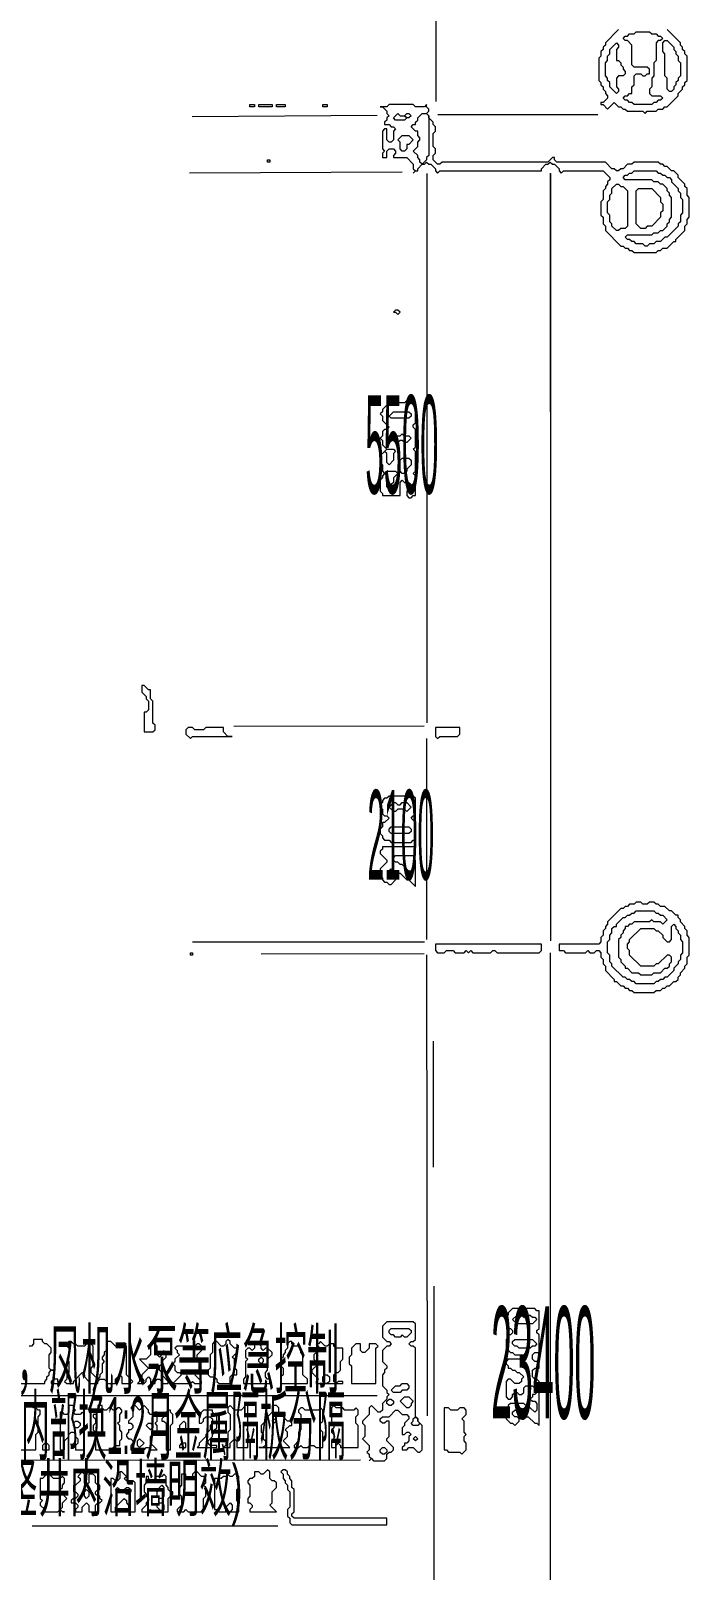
# Model space of a CAD drawing. Extents: x 20 to 3943, y 20 to 2783.
# Drawn here: x 3004 to 3302, y 1468 to 2164 of the extents above; entities that cross this region are included whole.
import ezdxf

# ---------------------------------------------------------------- set-up
doc = ezdxf.new("R2010")
doc.units = 0
for name, color, linetype, lineweight in [('OCR_TEXT', 6, 'Continuous', 0), ('TRACE_STRAIGHT', 5, 'Continuous', 0), ('TRACE_TEXT_SYMBOL', 6, 'Continuous', 0)]:
    doc.layers.add(name, color=color, linetype=linetype, lineweight=lineweight)
doc.styles.add('wqy-unicode', font='wqy-unicode.lff')

msp = doc.modelspace()

# ---------------------------------------------------------------- linework, layer by layer
at = {"layer": 'TRACE_STRAIGHT', "color": 5}
for p, q in [((3187.28, 2132.37), (3187.42, 2376.12)), ((3076.86, 2125.63), (3160.63, 2126.25)), ((3188.13, 2126.51), (3260.63, 2126.54)), ((3075.62, 2100.09), (3171.88, 2100.52)), ((3183.25, 1851.12), (3183.3, 2099.88)), ((3239, 2100), (3239, 1992)), ((3239.37, 1752.38), (3239.37, 2099.88)), ((3095.62, 1849.64), (3181.88, 1849.71)), ((3183, 1844), (3183, 1753)), ((3077, 1752), (3182, 1752)), ((3108.12, 1746.52), (3181.88, 1746.72)), ((3182.91, 1746.12), (3183.2, 1537.37)), ((3239, 1747), (3239, 1372)), ((3186, 1707), (3186, 1650)), ((3186.44, 1448.62), (3186.47, 1596.13)), ((2883.12, 1546.56), (3160.63, 1546.59)), ((2989.37, 1517.39), (3153.13, 1517.52)), ((3004.38, 1487.56), (3115.62, 1487.56))]:
    msp.add_line(p, q, dxfattribs=at)
at = {"layer": 'TRACE_TEXT_SYMBOL', "color": 6}
for points in [[(3270, 2165), (3264, 2159), (3264, 2158), (3263, 2157), (3263, 2156), (3262, 2155), (3262, 2153), (3261, 2152), (3261, 2142), (3262, 2141), (3262, 2140), (3263, 2139), (3263, 2138), (3264, 2137), (3264, 2136), (3265, 2135), (3265, 2134), (3263, 2132), (3262, 2132), (3262, 2131), (3263, 2131), (3265, 2129), (3268, 2132), (3270, 2130), (3271, 2130), (3272, 2129), (3273, 2129), (3274, 2128), (3281, 2128), (3282, 2127), (3283, 2128), (3287, 2128), (3288, 2129), (3290, 2129), (3291, 2130), (3292, 2130), (3297, 2135), (3297, 2136), (3299, 2138), (3299, 2139), (3300, 2140), (3300, 2141), (3301, 2142), (3301, 2153), (3300, 2154), (3300, 2155), (3299, 2156), (3299, 2157), (3298, 2158), (3298, 2159), (3292, 2165)], [(3166, 2131), (3165, 2130), (3162, 2130), (3163, 2130), (3165, 2128), (3165, 2127), (3166, 2126), (3165, 2125), (3165, 2124), (3164, 2123), (3164, 2122), (3166, 2122), (3167, 2121), (3168, 2121), (3169, 2120), (3168, 2119), (3168, 2115), (3167, 2114), (3166, 2114), (3165, 2115), (3165, 2120), (3164, 2120), (3163, 2119), (3163, 2111), (3164, 2110), (3163, 2109), (3163, 2107), (3165, 2107), (3165, 2110), (3166, 2111), (3168, 2111), (3169, 2110), (3169, 2109), (3168, 2108), (3168, 2107), (3174, 2107), (3177, 2104), (3177, 2102), (3178, 2101), (3177, 2100), (3178, 2101), (3179, 2101), (3179, 2102), (3181, 2104), (3182, 2104), (3183, 2105), (3184, 2104), (3185, 2104), (3187, 2102), (3187, 2101), (3188, 2100), (3189, 2101), (3235, 2101), (3235, 2102), (3237, 2104), (3238, 2104), (3239, 2105), (3240, 2104), (3241, 2104), (3243, 2102), (3243, 2101), (3244, 2100), (3245, 2101), (3263, 2101)], [(3238, 2105), (3190, 2105), (3189, 2104), (3188, 2104), (3186, 2106), (3186, 2108), (3187, 2109), (3187, 2111), (3186, 2112), (3186, 2118), (3187, 2119), (3187, 2121), (3186, 2122), (3186, 2123), (3184, 2125), (3184, 2126), (3183, 2127), (3184, 2128), (3184, 2129), (3183, 2130), (3183, 2131), (3182, 2130), (3178, 2130), (3177, 2131), (3166, 2131)], [(3263, 2101), (3266, 2098), (3266, 2097), (3265, 2096), (3265, 2095), (3264, 2094), (3264, 2093), (3263, 2092), (3263, 2088), (3262, 2087), (3262, 2081), (3263, 2080), (3263, 2077), (3264, 2076), (3264, 2074), (3271, 2067), (3272, 2067), (3273, 2066), (3274, 2066), (3275, 2065), (3276, 2065), (3277, 2064), (3287, 2064), (3288, 2065), (3289, 2065), (3290, 2066), (3292, 2066), (3295, 2069), (3296, 2069), (3296, 2070), (3300, 2074), (3300, 2076), (3301, 2077), (3301, 2079), (3302, 2080), (3302, 2089), (3301, 2090), (3301, 2093), (3300, 2094), (3300, 2095), (3297, 2098), (3297, 2099), (3295, 2101), (3294, 2101), (3292, 2103), (3291, 2103), (3290, 2104), (3289, 2104), (3288, 2105), (3277, 2105), (3276, 2104), (3274, 2104), (3272, 2102), (3271, 2102), (3270, 2101), (3269, 2101), (3268, 2102), (3267, 2102), (3264, 2105), (3242, 2105), (3241, 2106), (3241, 2107), (3240, 2107), (3238, 2105)], [(3278, 1770), (3277, 1769), (3275, 1769), (3274, 1768), (3273, 1768), (3272, 1767), (3271, 1767), (3265, 1761), (3265, 1760), (3264, 1759), (3264, 1758), (3263, 1757), (3263, 1755), (3262, 1754), (3262, 1752), (3261, 1751), (3243, 1751), (3243, 1748), (3245, 1748), (3246, 1747), (3255, 1747), (3256, 1748), (3257, 1747), (3259, 1747), (3260, 1748), (3261, 1748), (3262, 1747), (3262, 1745), (3263, 1744), (3263, 1742), (3264, 1741), (3264, 1739), (3268, 1735), (3268, 1734), (3269, 1734), (3271, 1732), (3272, 1732), (3273, 1731), (3274, 1731), (3275, 1730), (3276, 1730), (3277, 1729), (3286, 1729), (3287, 1730), (3289, 1730), (3290, 1731), (3291, 1731), (3292, 1732), (3293, 1732), (3295, 1734), (3296, 1734), (3297, 1735), (3297, 1736), (3298, 1737), (3298, 1738), (3300, 1740), (3300, 1741), (3301, 1742), (3301, 1745), (3302, 1746), (3302, 1754), (3301, 1755), (3301, 1757), (3300, 1758)], [(3294, 1759), (3295, 1760), (3296, 1759), (3296, 1758), (3297, 1757), (3297, 1756), (3298, 1755), (3298, 1753), (3299, 1752), (3299, 1747), (3298, 1746), (3298, 1744), (3297, 1743), (3297, 1742), (3295, 1740), (3295, 1739), (3292, 1736), (3291, 1736), (3290, 1735), (3289, 1735), (3288, 1734), (3287, 1734), (3286, 1733), (3278, 1733), (3277, 1734), (3276, 1734), (3275, 1735), (3274, 1735), (3273, 1736), (3272, 1736), (3267, 1741), (3267, 1742), (3266, 1743), (3266, 1746), (3265, 1747), (3265, 1752), (3266, 1753), (3266, 1755), (3267, 1756), (3267, 1758), (3268, 1759), (3269, 1759), (3269, 1760), (3272, 1763), (3273, 1763), (3274, 1764), (3275, 1764), (3276, 1765), (3277, 1765)], [(3277, 1765), (3278, 1766), (3286, 1766), (3287, 1765), (3288, 1765), (3289, 1764), (3290, 1764), (3292, 1762), (3290, 1760), (3289, 1761), (3286, 1761), (3285, 1762), (3284, 1761), (3277, 1761), (3276, 1760), (3275, 1760), (3274, 1759), (3273, 1759), (3273, 1758), (3272, 1757), (3272, 1756), (3271, 1755), (3271, 1754), (3270, 1753), (3270, 1745), (3271, 1744), (3271, 1743), (3273, 1741), (3273, 1740), (3274, 1740), (3276, 1738), (3279, 1738), (3280, 1737), (3285, 1737), (3286, 1738), (3289, 1738), (3291, 1740), (3292, 1740), (3293, 1741), (3293, 1742), (3294, 1743), (3294, 1745), (3293, 1746), (3292, 1746), (3288, 1742), (3287, 1742), (3286, 1741), (3280, 1741), (3275, 1746), (3275, 1748), (3274, 1749), (3274, 1751), (3275, 1752), (3275, 1753), (3280, 1758), (3286, 1758), (3287, 1757), (3288, 1757), (3290, 1755), (3290, 1754), (3292, 1752), (3293, 1752), (3294, 1753), (3294, 1759)], [(3300, 1758), (3300, 1759), (3298, 1761), (3298, 1762), (3297, 1763), (3297, 1764), (3296, 1764), (3294, 1766), (3293, 1766), (3291, 1768), (3289, 1768), (3288, 1769), (3287, 1769), (3286, 1770), (3284, 1770), (3283, 1769), (3281, 1769), (3280, 1770), (3278, 1770)], [(3222, 1586), (3220, 1584), (3220, 1583), (3219, 1582), (3219, 1579), (3220, 1578), (3220, 1577), (3221, 1577), (3222, 1576), (3222, 1575), (3221, 1574), (3220, 1574), (3220, 1573), (3219, 1572), (3219, 1568), (3221, 1566), (3222, 1566), (3223, 1565), (3227, 1565), (3228, 1564), (3228, 1563), (3227, 1562), (3226, 1563), (3220, 1563), (3219, 1562), (3219, 1561), (3220, 1560), (3220, 1559), (3221, 1559), (3222, 1558), (3223, 1558), (3224, 1557), (3225, 1557), (3227, 1555), (3226, 1554), (3226, 1553), (3225, 1552), (3223, 1552), (3221, 1554), (3220, 1554), (3219, 1553), (3219, 1546), (3220, 1545), (3221, 1545), (3222, 1546), (3222, 1547), (3223, 1548), (3224, 1548), (3225, 1547), (3226, 1547), (3227, 1548), (3227, 1550), (3228, 1551), (3231, 1551), (3233, 1549), (3233, 1548), (3232, 1547), (3231, 1547), (3231, 1546), (3230, 1545), (3231, 1544), (3232, 1544), (3233, 1543), (3233, 1540)], [(3233, 1540), (3232, 1539), (3230, 1541), (3229, 1541), (3227, 1543), (3221, 1543), (3220, 1542), (3220, 1541), (3219, 1540), (3219, 1536), (3221, 1534), (3222, 1534), (3223, 1533), (3225, 1535), (3225, 1536), (3224, 1537), (3223, 1537), (3222, 1538), (3222, 1539), (3223, 1540), (3225, 1540), (3228, 1537), (3229, 1537), (3232, 1534), (3233, 1534), (3234, 1533), (3234, 1553), (3233, 1554), (3232, 1554), (3231, 1555), (3231, 1558), (3232, 1559), (3234, 1559), (3234, 1563), (3233, 1562), (3232, 1562), (3231, 1563), (3231, 1565), (3232, 1566), (3234, 1566), (3234, 1574), (3233, 1575), (3233, 1576), (3234, 1577), (3234, 1585), (3233, 1585), (3232, 1586), (3222, 1586)], [(3165, 1580), (3163, 1578), (3163, 1573), (3165, 1571), (3166, 1571), (3167, 1570), (3166, 1569), (3165, 1569), (3163, 1567), (3163, 1562), (3165, 1560), (3165, 1559), (3164, 1558), (3164, 1557), (3163, 1556), (3163, 1551), (3165, 1549), (3165, 1548), (3166, 1547), (3165, 1546), (3165, 1545), (3163, 1543), (3163, 1540), (3162, 1539), (3161, 1539), (3158, 1542), (3157, 1541), (3157, 1538), (3154, 1535), (3154, 1534), (3155, 1533), (3155, 1528), (3154, 1527), (3157, 1524), (3157, 1522), (3156, 1521), (3157, 1520), (3157, 1519), (3158, 1518), (3157, 1517), (3158, 1518), (3159, 1517), (3164, 1517), (3165, 1518), (3165, 1520), (3166, 1521), (3167, 1521), (3168, 1522), (3168, 1523), (3165, 1526), (3165, 1527), (3166, 1528), (3166, 1535), (3165, 1535), (3164, 1534), (3163, 1534), (3162, 1535), (3162, 1536), (3163, 1537), (3166, 1537), (3169, 1540), (3170, 1540), (3172, 1538), (3174, 1538)], [(3174, 1538), (3175, 1537), (3175, 1536), (3173, 1534), (3173, 1533), (3172, 1532), (3172, 1529), (3173, 1529), (3174, 1530), (3175, 1530), (3176, 1529), (3175, 1528), (3175, 1526), (3174, 1525), (3173, 1525), (3173, 1524), (3172, 1523), (3172, 1522), (3174, 1522), (3175, 1523), (3177, 1523), (3179, 1521), (3180, 1521), (3181, 1522), (3181, 1533), (3179, 1535), (3179, 1536), (3178, 1537), (3178, 1568), (3177, 1569), (3176, 1569), (3175, 1570), (3176, 1571), (3177, 1571), (3178, 1572), (3178, 1579), (3177, 1580), (3165, 1580)], [(2999, 1552), (3010, 1552), (3010, 1553), (3011, 1554), (3011, 1555), (3012, 1556), (3012, 1557), (3013, 1558), (3014, 1558), (3013, 1558), (3012, 1559), (3012, 1565), (3013, 1566), (3013, 1568), (3011, 1570), (3010, 1570), (3009, 1571), (3009, 1572), (3005, 1572), (3005, 1570), (3004, 1569), (3003, 1569)], [(2999, 1522), (3006, 1522), (3006, 1529), (3007, 1530), (3007, 1537), (3008, 1538), (3008, 1540), (3007, 1540), (3006, 1541), (3005, 1541), (3004, 1542), (3001, 1542)]]:
    msp.add_lwpolyline(points, dxfattribs=at)
for points in [[(3277, 2163), (3278, 2164), (3284, 2164), (3285, 2163), (3287, 2163), (3288, 2162), (3289, 2162), (3290, 2161), (3289, 2160), (3288, 2160), (3287, 2159), (3287, 2151), (3286, 2150), (3286, 2144), (3285, 2143), (3285, 2139), (3284, 2138), (3284, 2136), (3285, 2135), (3289, 2135), (3290, 2134), (3289, 2133), (3288, 2133), (3287, 2132), (3286, 2132), (3285, 2131), (3277, 2131), (3276, 2132), (3275, 2132), (3274, 2133), (3273, 2133), (3272, 2134), (3273, 2135), (3274, 2135), (3275, 2136), (3276, 2136), (3276, 2139), (3277, 2140), (3277, 2144), (3278, 2145), (3280, 2145), (3281, 2144), (3282, 2144), (3283, 2145), (3284, 2145), (3284, 2147), (3283, 2148), (3277, 2148), (3276, 2149), (3276, 2158), (3274, 2160), (3273, 2160), (3272, 2161), (3273, 2162), (3274, 2162), (3275, 2163)], [(3269, 2159), (3270, 2158), (3270, 2157), (3269, 2156), (3269, 2151), (3270, 2151), (3271, 2150), (3271, 2149), (3272, 2148), (3272, 2147), (3273, 2146), (3273, 2145), (3272, 2144), (3270, 2144), (3269, 2143), (3269, 2139), (3270, 2138), (3270, 2137), (3269, 2136), (3266, 2139), (3266, 2141), (3265, 2142), (3265, 2143), (3264, 2144), (3264, 2150), (3265, 2151), (3265, 2153), (3266, 2154), (3266, 2156)], [(3290, 2159), (3291, 2160), (3292, 2160), (3295, 2157), (3295, 2156), (3296, 2155), (3296, 2154), (3297, 2153), (3297, 2151), (3298, 2150), (3298, 2144), (3297, 2143), (3297, 2142), (3296, 2141), (3296, 2140), (3295, 2139), (3295, 2138), (3294, 2137), (3293, 2137), (3292, 2138), (3292, 2143), (3291, 2144), (3291, 2154), (3290, 2155)], [(3103, 2131), (3105, 2131), (3105, 2130), (3103, 2130)], [(3107, 2131), (3113, 2131), (3113, 2130), (3107, 2130)], [(3115, 2131), (3119, 2131), (3119, 2130), (3115, 2130)], [(3136, 2131), (3138, 2131), (3138, 2130), (3136, 2130)], [(3170, 2127), (3171, 2126), (3173, 2126), (3174, 2125), (3173, 2124), (3169, 2124), (3168, 2125)], [(3173, 2126), (3174, 2127), (3175, 2127), (3176, 2126), (3175, 2125), (3174, 2125)], [(3181, 2127), (3183, 2127), (3184, 2126), (3184, 2108), (3183, 2107), (3183, 2106), (3181, 2104), (3180, 2105), (3180, 2106), (3179, 2107), (3179, 2108), (3177, 2110), (3179, 2112), (3179, 2114), (3180, 2115), (3180, 2116), (3179, 2117), (3179, 2119), (3178, 2119), (3176, 2121), (3177, 2122), (3178, 2122), (3178, 2123), (3179, 2124), (3179, 2125)], [(3172, 2117), (3175, 2117), (3177, 2115), (3175, 2113), (3174, 2113), (3174, 2111), (3173, 2110), (3172, 2110), (3171, 2111), (3171, 2114), (3170, 2115)], [(3111, 2106), (3112, 2106), (3112, 2105), (3111, 2105)], [(3276, 2100), (3277, 2101), (3287, 2101), (3288, 2100), (3289, 2100), (3290, 2099), (3291, 2099), (3292, 2098), (3293, 2098), (3294, 2097), (3294, 2096), (3297, 2093), (3297, 2092), (3298, 2091), (3298, 2089), (3299, 2088), (3299, 2082), (3298, 2081), (3298, 2078), (3297, 2077), (3297, 2076), (3292, 2071), (3291, 2071), (3289, 2069), (3287, 2069), (3286, 2068), (3284, 2068), (3283, 2067), (3282, 2067), (3281, 2068), (3278, 2068), (3277, 2069), (3276, 2069), (3275, 2070), (3274, 2070), (3273, 2071), (3274, 2072), (3285, 2072), (3286, 2073), (3288, 2073), (3289, 2074), (3290, 2074), (3292, 2076), (3292, 2077), (3293, 2078), (3293, 2079), (3294, 2080), (3294, 2089), (3293, 2090), (3293, 2091), (3292, 2092), (3292, 2093), (3290, 2095), (3289, 2095), (3288, 2096), (3286, 2096), (3285, 2097), (3273, 2097), (3272, 2098), (3273, 2099), (3274, 2099), (3275, 2100)], [(3269, 2095), (3270, 2095), (3271, 2094), (3272, 2094), (3274, 2092), (3274, 2076), (3273, 2075), (3271, 2075), (3270, 2074), (3269, 2074), (3267, 2076), (3267, 2077), (3266, 2078), (3266, 2081), (3265, 2082), (3265, 2087), (3266, 2088), (3266, 2090), (3267, 2091), (3267, 2093)], [(3278, 2092), (3279, 2093), (3285, 2093), (3289, 2089), (3289, 2087), (3290, 2086), (3290, 2083), (3289, 2082), (3289, 2080), (3285, 2076), (3283, 2076), (3282, 2075), (3280, 2075), (3278, 2077)], [(3169, 2038), (3168, 2037), (3169, 2037), (3170, 2036), (3171, 2037), (3170, 2038)], [(3174, 1997), (3173, 1996), (3165, 1996), (3165, 1995), (3163, 1993), (3163, 1992), (3162, 1991), (3163, 1990), (3163, 1988), (3166, 1985), (3165, 1984), (3164, 1984), (3163, 1983), (3163, 1981), (3162, 1980), (3163, 1979), (3163, 1977), (3165, 1975), (3162, 1972), (3162, 1969), (3163, 1968), (3163, 1965), (3164, 1964), (3163, 1963), (3163, 1962), (3162, 1961), (3162, 1956), (3163, 1955), (3163, 1954), (3171, 1954), (3171, 1960), (3172, 1961), (3173, 1960), (3175, 1960), (3176, 1959), (3176, 1958), (3174, 1956), (3174, 1954), (3175, 1953), (3176, 1953), (3177, 1954), (3178, 1954), (3178, 1963), (3177, 1964), (3178, 1965), (3178, 1974), (3177, 1975), (3178, 1976), (3178, 1984), (3177, 1985), (3177, 1986), (3178, 1987), (3178, 1994), (3175, 1997)], [(3168, 1992), (3175, 1992), (3176, 1991), (3176, 1990), (3175, 1989), (3167, 1989), (3166, 1990)], [(3168, 1982), (3169, 1981), (3171, 1981), (3172, 1982), (3173, 1981), (3175, 1981), (3176, 1980), (3174, 1978), (3173, 1978), (3172, 1979), (3171, 1979), (3170, 1978), (3169, 1978), (3168, 1979), (3167, 1979), (3166, 1980)], [(3164, 1974), (3165, 1975), (3168, 1975), (3169, 1974), (3168, 1973), (3168, 1970), (3166, 1968), (3165, 1969), (3165, 1973)], [(3171, 1970), (3172, 1971), (3175, 1971), (3176, 1970), (3176, 1968), (3174, 1966), (3174, 1965), (3173, 1964), (3172, 1964), (3171, 1965)], [(3164, 1964), (3165, 1965), (3169, 1965), (3170, 1964), (3168, 1962), (3168, 1960), (3167, 1959), (3167, 1958), (3166, 1957), (3165, 1958), (3165, 1963)], [(3054, 1868), (3054, 1865), (3056, 1863), (3056, 1862), (3057, 1861), (3057, 1857), (3056, 1856), (3055, 1856), (3055, 1847), (3059, 1847), (3060, 1848), (3060, 1850), (3059, 1851), (3059, 1861), (3058, 1862), (3058, 1866), (3057, 1866), (3055, 1868)], [(3075, 1849), (3074, 1848), (3074, 1846), (3076, 1844), (3077, 1845), (3095, 1845), (3093, 1845), (3091, 1847), (3091, 1849), (3083, 1849), (3082, 1848), (3078, 1848), (3077, 1849)], [(3187, 1849), (3187, 1845), (3188, 1844), (3189, 1845), (3197, 1845), (3198, 1846), (3198, 1849)], [(3166, 1818), (3165, 1817), (3164, 1817), (3163, 1816), (3163, 1815), (3162, 1814), (3162, 1813), (3163, 1812), (3163, 1810), (3164, 1809), (3165, 1809), (3166, 1808), (3164, 1806), (3163, 1806), (3163, 1804), (3162, 1803), (3162, 1801), (3163, 1800), (3163, 1799), (3164, 1798), (3166, 1798), (3167, 1797), (3176, 1797), (3177, 1798), (3178, 1798), (3178, 1806), (3176, 1808), (3177, 1809), (3178, 1809), (3178, 1817), (3177, 1818)], [(3168, 1815), (3169, 1815), (3170, 1814), (3171, 1814), (3172, 1815), (3174, 1815), (3176, 1813), (3174, 1811), (3173, 1812), (3170, 1812), (3169, 1811), (3168, 1811), (3166, 1813)], [(3166, 1803), (3167, 1804), (3175, 1804), (3176, 1803), (3176, 1802), (3175, 1801), (3167, 1801), (3166, 1802)], [(3163, 1795), (3163, 1794), (3162, 1793), (3162, 1792), (3165, 1789), (3165, 1788), (3162, 1785), (3162, 1782), (3163, 1781), (3163, 1780), (3164, 1779), (3165, 1779), (3166, 1778), (3167, 1778), (3169, 1780), (3169, 1781), (3168, 1782), (3167, 1782), (3166, 1783), (3166, 1784), (3167, 1785), (3168, 1784), (3169, 1784), (3170, 1783), (3171, 1783), (3174, 1780), (3175, 1780), (3178, 1777), (3178, 1789), (3177, 1789), (3177, 1785), (3176, 1784), (3175, 1784), (3172, 1787), (3171, 1787), (3170, 1788), (3169, 1788), (3168, 1789), (3168, 1790), (3169, 1791), (3178, 1791), (3178, 1795)], [(3187, 1751), (3187, 1748), (3188, 1747), (3191, 1747), (3192, 1748), (3195, 1748), (3196, 1747), (3200, 1747), (3201, 1748), (3202, 1747), (3203, 1748), (3204, 1747), (3212, 1747), (3213, 1748), (3214, 1748), (3215, 1747), (3234, 1747), (3235, 1748), (3235, 1751)], [(3076, 1747), (3077, 1747), (3077, 1746), (3076, 1746)], [(3224, 1583), (3226, 1583), (3227, 1582), (3228, 1583), (3230, 1583), (3231, 1582), (3232, 1582), (3233, 1581), (3231, 1579), (3224, 1579), (3222, 1581)], [(3166, 1576), (3167, 1577), (3175, 1577), (3176, 1576), (3176, 1575), (3174, 1573), (3173, 1573), (3172, 1574), (3171, 1573), (3169, 1573), (3168, 1574), (3167, 1574), (3166, 1575)], [(3021, 1571), (3020, 1570), (3020, 1569), (3021, 1568), (3021, 1564), (3020, 1563), (3021, 1562), (3021, 1557), (3020, 1556), (3020, 1554), (3019, 1553), (3020, 1552), (3023, 1552), (3023, 1553), (3027, 1557), (3028, 1556), (3028, 1555), (3030, 1553), (3030, 1552), (3034, 1552), (3034, 1553), (3035, 1554), (3037, 1554), (3038, 1553), (3038, 1552), (3042, 1552), (3042, 1554), (3044, 1556), (3045, 1555), (3045, 1552), (3049, 1552), (3050, 1553), (3047, 1556), (3047, 1569), (3045, 1569), (3044, 1568), (3043, 1569), (3042, 1569), (3040, 1571), (3038, 1571), (3038, 1567), (3037, 1566), (3037, 1565), (3036, 1564), (3036, 1563), (3037, 1562), (3036, 1561), (3036, 1557), (3035, 1556), (3035, 1555), (3034, 1554), (3031, 1557), (3031, 1559), (3032, 1560), (3032, 1569), (3030, 1571), (3028, 1569), (3025, 1569), (3024, 1570), (3023, 1570), (3022, 1571)], [(3059, 1570), (3058, 1569), (3058, 1565), (3056, 1563), (3053, 1563), (3057, 1559), (3054, 1556), (3054, 1555), (3053, 1554), (3053, 1553), (3052, 1552), (3055, 1552), (3056, 1553), (3056, 1554), (3057, 1555), (3058, 1554), (3058, 1552), (3060, 1552), (3060, 1553), (3061, 1554), (3062, 1554), (3063, 1553), (3063, 1552), (3066, 1552), (3066, 1553), (3063, 1556), (3063, 1557), (3062, 1558), (3062, 1560), (3063, 1561), (3063, 1562), (3065, 1564), (3065, 1565), (3064, 1566), (3064, 1567), (3063, 1566), (3063, 1565), (3062, 1564), (3061, 1565), (3061, 1569), (3060, 1570)], [(3079, 1570), (3078, 1569), (3070, 1569), (3069, 1568), (3070, 1567), (3070, 1566), (3071, 1565), (3069, 1563), (3069, 1562), (3068, 1561), (3069, 1560), (3069, 1558), (3070, 1557), (3071, 1557), (3072, 1556), (3068, 1552), (3076, 1552), (3077, 1553), (3078, 1552), (3081, 1552), (3081, 1553), (3078, 1556), (3080, 1558), (3080, 1562), (3079, 1563), (3079, 1565), (3081, 1567), (3081, 1569), (3080, 1570)], [(3093, 1572), (3092, 1571), (3092, 1570), (3091, 1569), (3090, 1569), (3088, 1571), (3087, 1571), (3086, 1570), (3086, 1566), (3085, 1565), (3085, 1559), (3084, 1558), (3084, 1556), (3085, 1555), (3087, 1555), (3088, 1554), (3088, 1553), (3089, 1552), (3094, 1552), (3094, 1555), (3095, 1556), (3097, 1556), (3097, 1558), (3096, 1559), (3096, 1563), (3095, 1564), (3097, 1566), (3097, 1568), (3096, 1568), (3094, 1570), (3094, 1571)], [(3106, 1571), (3105, 1570), (3105, 1568), (3104, 1567), (3103, 1568), (3102, 1568), (3101, 1567), (3101, 1564), (3102, 1563), (3101, 1562), (3101, 1555), (3100, 1554), (3100, 1552), (3112, 1552), (3112, 1554), (3111, 1554), (3110, 1555), (3110, 1557), (3111, 1558), (3111, 1563), (3113, 1565), (3113, 1566), (3111, 1568), (3110, 1568), (3109, 1567), (3108, 1568), (3108, 1569)], [(3121, 1571), (3120, 1570), (3120, 1568), (3119, 1567), (3119, 1566), (3118, 1565), (3118, 1564), (3117, 1563), (3117, 1560), (3118, 1559), (3118, 1556), (3117, 1555), (3117, 1552), (3129, 1552), (3129, 1554), (3127, 1556), (3127, 1565), (3126, 1566), (3126, 1568), (3125, 1569), (3123, 1569), (3122, 1570), (3122, 1571)], [(3135, 1571), (3134, 1570), (3133, 1570), (3134, 1569), (3134, 1567), (3132, 1565), (3132, 1563), (3134, 1561), (3131, 1558), (3131, 1557), (3134, 1554), (3133, 1553), (3133, 1552), (3145, 1552), (3145, 1553), (3143, 1553), (3142, 1552), (3141, 1553), (3141, 1556), (3142, 1557), (3143, 1557), (3144, 1558), (3144, 1562), (3145, 1563), (3145, 1568), (3142, 1568), (3141, 1569), (3141, 1570), (3139, 1570), (3138, 1569), (3137, 1569)], [(3151, 1570), (3149, 1568), (3149, 1565), (3148, 1564), (3148, 1561), (3149, 1560), (3149, 1552), (3160, 1552), (3160, 1568), (3161, 1569), (3160, 1570), (3157, 1570), (3157, 1568), (3155, 1566), (3154, 1566), (3153, 1567), (3153, 1570)], [(3222, 1571), (3223, 1572), (3231, 1572), (3233, 1570), (3232, 1569), (3231, 1569), (3230, 1568), (3225, 1568), (3224, 1569), (3223, 1569), (3222, 1570)], [(3107, 1563), (3108, 1564), (3109, 1563), (3109, 1562), (3108, 1561), (3107, 1562)], [(3136, 1555), (3137, 1556), (3138, 1556), (3139, 1555), (3139, 1553), (3138, 1552), (3137, 1552), (3136, 1553)], [(3014, 1554), (3013, 1553), (3013, 1552), (3017, 1552), (3016, 1553), (3016, 1554)], [(3171, 1551), (3172, 1552), (3174, 1552), (3175, 1551), (3175, 1550), (3174, 1549), (3172, 1549), (3171, 1548), (3168, 1548), (3167, 1549), (3169, 1551)], [(3021, 1542), (3021, 1539), (3020, 1538), (3019, 1538), (3018, 1539), (3017, 1539), (3017, 1522), (3019, 1522), (3019, 1526), (3021, 1528), (3021, 1529), (3022, 1530), (3023, 1530), (3024, 1529), (3024, 1528), (3025, 1527), (3025, 1525), (3024, 1524), (3024, 1522), (3028, 1522), (3028, 1538), (3027, 1539), (3026, 1538), (3024, 1538), (3023, 1539), (3024, 1540), (3023, 1541), (3023, 1542)], [(3034, 1542), (3034, 1539), (3033, 1538), (3032, 1538), (3032, 1537), (3033, 1536), (3033, 1534), (3032, 1533), (3032, 1531), (3033, 1530), (3033, 1522), (3041, 1522), (3041, 1523), (3042, 1524), (3044, 1524), (3044, 1526), (3045, 1527), (3045, 1530), (3044, 1531), (3044, 1533), (3043, 1534), (3044, 1535), (3044, 1538), (3045, 1539), (3045, 1540), (3044, 1541), (3043, 1541), (3042, 1540), (3041, 1540), (3040, 1541), (3039, 1541), (3038, 1540), (3037, 1540), (3036, 1541), (3036, 1542)], [(3050, 1542), (3049, 1541), (3050, 1540), (3050, 1537), (3048, 1535), (3048, 1534), (3049, 1534), (3050, 1533), (3050, 1532), (3049, 1531), (3048, 1531), (3048, 1530), (3047, 1529), (3047, 1528), (3048, 1527), (3049, 1527), (3050, 1526), (3050, 1525), (3049, 1524), (3049, 1522), (3055, 1522), (3056, 1523), (3057, 1523), (3058, 1522), (3061, 1522), (3058, 1525), (3058, 1528), (3059, 1529), (3061, 1529), (3061, 1533), (3060, 1534), (3061, 1535), (3061, 1539), (3060, 1539), (3059, 1538), (3058, 1538), (3057, 1539), (3057, 1540), (3055, 1542), (3053, 1540), (3051, 1542)], [(3094, 1542), (3093, 1541), (3093, 1539), (3094, 1538), (3094, 1531), (3093, 1530), (3093, 1526), (3092, 1525), (3092, 1524), (3091, 1523), (3094, 1523), (3094, 1525), (3096, 1527), (3097, 1526), (3097, 1523), (3102, 1523), (3102, 1542), (3101, 1542), (3099, 1540), (3096, 1540)], [(3113, 1542), (3113, 1539), (3111, 1537), (3111, 1536), (3108, 1533), (3108, 1530), (3109, 1529), (3109, 1527), (3110, 1526), (3110, 1524), (3109, 1523), (3107, 1523), (3121, 1523), (3118, 1526), (3120, 1528), (3120, 1530), (3119, 1531), (3121, 1533), (3122, 1533), (3122, 1534), (3121, 1535), (3120, 1535), (3116, 1539), (3116, 1541), (3115, 1542)], [(3126, 1541), (3125, 1540), (3125, 1539), (3126, 1538), (3126, 1531), (3125, 1530), (3125, 1526), (3123, 1524), (3123, 1523), (3125, 1523), (3126, 1524), (3127, 1523), (3129, 1523), (3130, 1524), (3132, 1524), (3133, 1523), (3136, 1523), (3136, 1530), (3135, 1531), (3135, 1534), (3136, 1535), (3136, 1540), (3135, 1541), (3134, 1540), (3128, 1540), (3127, 1541)], [(3141, 1542), (3140, 1541), (3140, 1535), (3141, 1534), (3141, 1532), (3140, 1531), (3140, 1530), (3141, 1529), (3141, 1527), (3140, 1526), (3140, 1523), (3142, 1523), (3142, 1524), (3143, 1525), (3144, 1524), (3144, 1523), (3152, 1523), (3152, 1533), (3151, 1534), (3151, 1537), (3152, 1538), (3152, 1540), (3151, 1541), (3150, 1540), (3146, 1540), (3145, 1541), (3142, 1541)], [(3165, 1544), (3166, 1545), (3167, 1545), (3168, 1544), (3168, 1543), (3167, 1542), (3166, 1542), (3165, 1543)], [(3173, 1546), (3175, 1546), (3177, 1544), (3176, 1543), (3176, 1542), (3175, 1541), (3174, 1541), (3171, 1544)], [(3191, 1541), (3191, 1522), (3192, 1522), (3193, 1521), (3198, 1521), (3199, 1520), (3201, 1522), (3201, 1525), (3200, 1526), (3200, 1528), (3201, 1529), (3200, 1530), (3200, 1535), (3199, 1536), (3201, 1538), (3201, 1540), (3200, 1541), (3198, 1541), (3197, 1540), (3194, 1540), (3193, 1541)], [(3023, 1534), (3024, 1535), (3025, 1535), (3026, 1534), (3026, 1533), (3025, 1532), (3024, 1532), (3023, 1533)], [(3056, 1533), (3057, 1534), (3058, 1534), (3059, 1533), (3059, 1532), (3058, 1531)], [(3066, 1540), (3065, 1539), (3065, 1538), (3063, 1536), (3063, 1535), (3064, 1535), (3065, 1534), (3065, 1522), (3067, 1522), (3067, 1533), (3068, 1534), (3068, 1538), (3067, 1539), (3067, 1540)], [(3073, 1535), (3071, 1533), (3071, 1532), (3072, 1531), (3074, 1531), (3074, 1534)], [(3082, 1540), (3080, 1538), (3080, 1534), (3081, 1534), (3082, 1535), (3082, 1536), (3083, 1537), (3085, 1537), (3086, 1536), (3086, 1534), (3085, 1533), (3085, 1531), (3083, 1529), (3083, 1528), (3080, 1525), (3080, 1524), (3079, 1523), (3088, 1523), (3088, 1524), (3085, 1524), (3084, 1525), (3084, 1526), (3086, 1528), (3086, 1529), (3087, 1530), (3087, 1531), (3088, 1532), (3088, 1537), (3086, 1539), (3086, 1540)], [(3113, 1535), (3114, 1536), (3115, 1535), (3114, 1534)], [(3177, 1536), (3178, 1537), (3179, 1536), (3179, 1535), (3180, 1534), (3179, 1533), (3177, 1533), (3176, 1534), (3177, 1535)], [(3052, 1526), (3053, 1527), (3055, 1525), (3053, 1523), (3052, 1524)], [(3177, 1527), (3178, 1528), (3179, 1527), (3178, 1526)], [(3010, 1525), (3009, 1524), (3009, 1522), (3012, 1522), (3012, 1524), (3011, 1525)], [(3072, 1525), (3071, 1524), (3071, 1523), (3074, 1523), (3074, 1525)], [(3162, 1522), (3163, 1523), (3164, 1523), (3165, 1522), (3165, 1521), (3164, 1520), (3163, 1520), (3162, 1521)], [(3111, 1513), (3109, 1511), (3108, 1511), (3107, 1512), (3105, 1512), (3105, 1510), (3104, 1509), (3103, 1509), (3102, 1508), (3102, 1507), (3103, 1506), (3103, 1501), (3102, 1500), (3102, 1498), (3103, 1498), (3104, 1497), (3104, 1496), (3103, 1495), (3103, 1494), (3115, 1494), (3112, 1497), (3113, 1498), (3113, 1503), (3115, 1505), (3115, 1507), (3114, 1508), (3113, 1508), (3112, 1509), (3112, 1512)], [(3118, 1513), (3117, 1512), (3118, 1511), (3118, 1509), (3119, 1508), (3119, 1507), (3120, 1506), (3120, 1504), (3121, 1503), (3121, 1496), (3120, 1495), (3120, 1492), (3121, 1491), (3121, 1489), (3122, 1488), (3165, 1488), (3165, 1491), (3123, 1491), (3122, 1492), (3122, 1493), (3123, 1494), (3123, 1504), (3122, 1505), (3122, 1508), (3121, 1509), (3121, 1510), (3120, 1511), (3120, 1512), (3119, 1513)], [(3011, 1511), (3009, 1509), (3008, 1509), (3008, 1500), (3009, 1499), (3008, 1498), (3008, 1497), (3010, 1495), (3010, 1494), (3016, 1494), (3017, 1495), (3018, 1494), (3019, 1494), (3018, 1494), (3017, 1495), (3018, 1496), (3018, 1498), (3020, 1500), (3019, 1501), (3019, 1502), (3018, 1502), (3017, 1503), (3017, 1504), (3018, 1505), (3018, 1506), (3019, 1507), (3019, 1509), (3018, 1510), (3017, 1509), (3014, 1509), (3012, 1511)], [(3027, 1512), (3025, 1510), (3026, 1509), (3026, 1508), (3024, 1506), (3023, 1506), (3023, 1503), (3024, 1503), (3025, 1502), (3025, 1501), (3024, 1500), (3023, 1500), (3022, 1499), (3022, 1498), (3024, 1498), (3025, 1497), (3025, 1496), (3024, 1495), (3024, 1494), (3027, 1494), (3027, 1496), (3029, 1498), (3030, 1497), (3030, 1494), (3033, 1494), (3033, 1497), (3034, 1498), (3035, 1498), (3036, 1499), (3035, 1500), (3035, 1501), (3034, 1501), (3033, 1502), (3033, 1503), (3034, 1504), (3035, 1504), (3035, 1506), (3034, 1506), (3033, 1507), (3033, 1510), (3032, 1511), (3030, 1511), (3030, 1507), (3029, 1506), (3028, 1507), (3028, 1511)], [(3044, 1512), (3044, 1509), (3043, 1508), (3042, 1508), (3041, 1509), (3040, 1509), (3040, 1494), (3042, 1494), (3042, 1496), (3046, 1500), (3047, 1499), (3047, 1498), (3048, 1497), (3048, 1495), (3047, 1494), (3051, 1494), (3051, 1507), (3050, 1508), (3047, 1508), (3046, 1509), (3047, 1510), (3045, 1512)], [(3064, 1511), (3063, 1510), (3060, 1510), (3060, 1509), (3059, 1508), (3058, 1508), (3057, 1509), (3057, 1510), (3056, 1510), (3056, 1507), (3055, 1506), (3055, 1503), (3056, 1502), (3056, 1501), (3057, 1500), (3057, 1499), (3056, 1498), (3056, 1497), (3054, 1495), (3054, 1494), (3057, 1494), (3058, 1495), (3059, 1494), (3066, 1494), (3066, 1500), (3068, 1502), (3068, 1503), (3067, 1503), (3066, 1504), (3066, 1505), (3065, 1506), (3065, 1510)], [(3062, 1505), (3063, 1506), (3064, 1505), (3064, 1501), (3063, 1500), (3062, 1500), (3061, 1501), (3061, 1503), (3062, 1504)], [(3078, 1512), (3077, 1511), (3077, 1510), (3076, 1509), (3075, 1509), (3074, 1510), (3074, 1511), (3072, 1511), (3072, 1506), (3071, 1505), (3071, 1502), (3072, 1501), (3072, 1497), (3070, 1495), (3070, 1494), (3073, 1494), (3074, 1495), (3075, 1494), (3082, 1494), (3082, 1500), (3083, 1501), (3083, 1505), (3082, 1506), (3083, 1507), (3083, 1509), (3082, 1510), (3081, 1510), (3079, 1512)], [(3093, 1511), (3092, 1510), (3091, 1510), (3090, 1509), (3087, 1509), (3087, 1495), (3088, 1495), (3089, 1494), (3092, 1494), (3092, 1496), (3094, 1498), (3095, 1497), (3095, 1495), (3094, 1494), (3098, 1494), (3098, 1498), (3097, 1499), (3097, 1504), (3098, 1505), (3098, 1510), (3097, 1511), (3096, 1511), (3095, 1510), (3094, 1510)], [(3028, 1503), (3029, 1504), (3030, 1503), (3030, 1501), (3029, 1500), (3028, 1501)], [(3042, 1504), (3043, 1505), (3044, 1504), (3043, 1503)], [(3046, 1504), (3047, 1505), (3048, 1505), (3049, 1504), (3049, 1503), (3048, 1502), (3047, 1502), (3046, 1503)], [(3061, 1497), (3062, 1498), (3063, 1498), (3064, 1497), (3064, 1495), (3063, 1494), (3061, 1496)]]:
    msp.add_lwpolyline(points, close=True, dxfattribs=at)

# ---------------------------------------------------------------- texts
at = {"layer": 'OCR_TEXT', "color": 6, "style": 'wqy-unicode'}
for s, height, width, p in [('5500', 44.46, 0.25, (3155.29, 1954.94)), ('2100', 40.56, 0.25, (3156.28, 1780.15)), ('23400', 50.7, 0.25, (3212.29, 1536.19)), ('100x100防火线槽，凤机水泵等应急控制', 25.74, 0.415887, (2884.01, 1550.17)), ('400x100防火线槽，内部换1:2月金属隔板分隔', 25.74, 0.368278, (2886.01, 1520.17)), ('详见系统图竖井内沿墙明效)', 21.06, 0.509411, (2919.11, 1494.23))]:
    msp.add_text(s, height=height, dxfattribs=dict(at, width=width)).set_placement(p)

doc.saveas('drawing.dxf')
